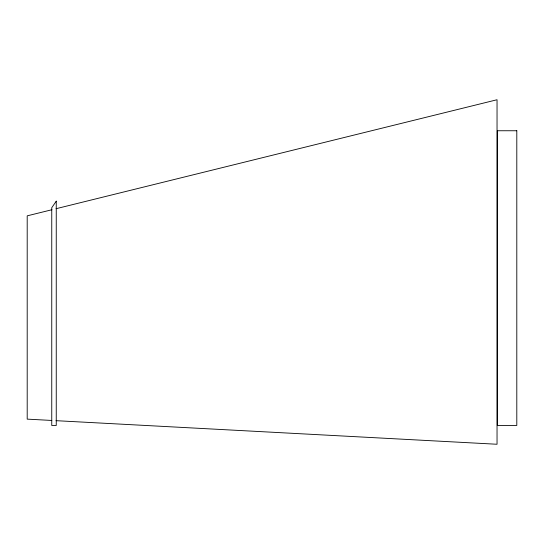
<?xml version="1.0" encoding="UTF-8"?>
<svg xmlns="http://www.w3.org/2000/svg" width="544" height="544" viewBox="0 0 544 544"><rect width="100%" height="100%" fill="white"/><g stroke="black" fill="none" stroke-linecap="round" stroke-linejoin="round"><path stroke-width="0.82" d="M51.932 209.732L27.2 215.846L27.2 419.132L51.796 420.451M56.052 208.712L497.039 99.742L497.039 444.258L56.032 420.675M56.25 201.178L51.755 207.713L51.755 425.476L56.25 425.476L56.25 201.178M516.8 130.75L497.338 130.75L497.338 425.449L516.8 425.449L516.8 130.75"/></g></svg>
